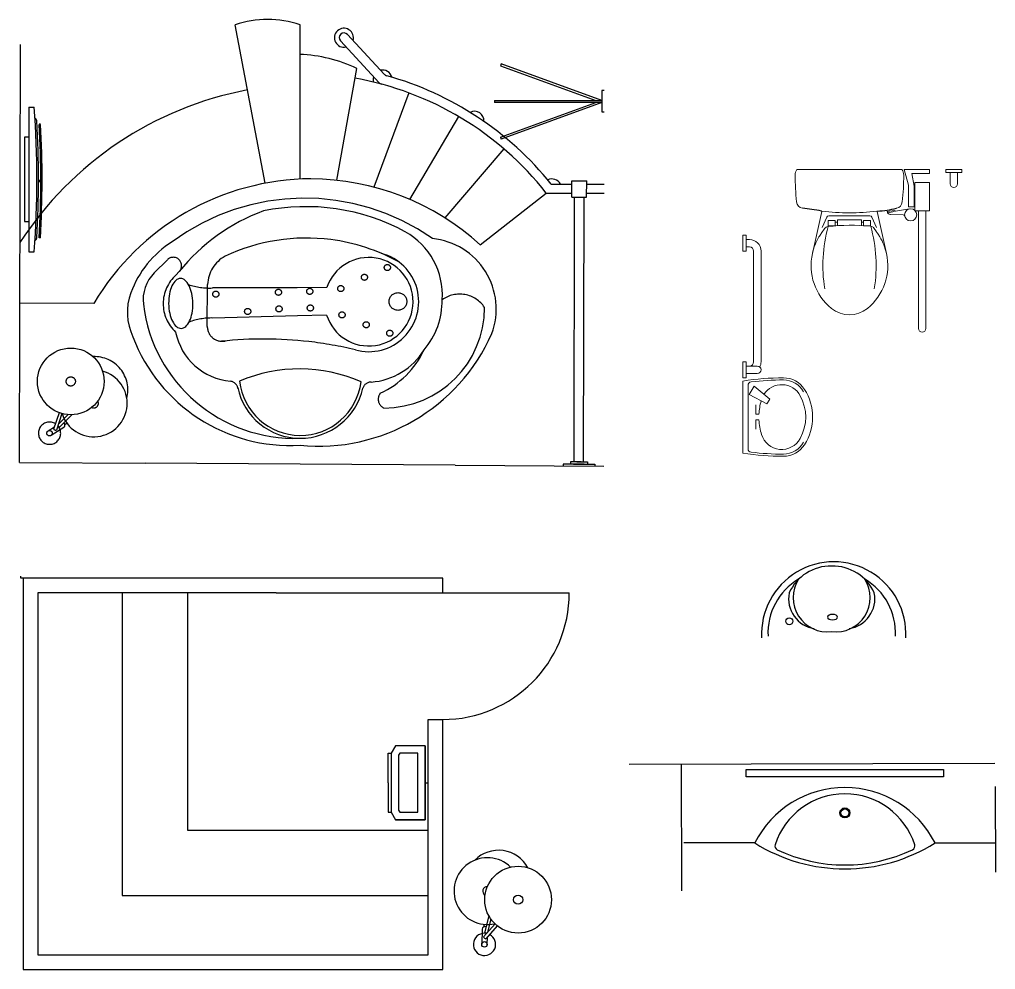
# Model space of a CAD drawing. Header units: millimetres. Extents: x -4763 to 645, y -25 to 217.
# Drawn here: x -50.012 to -45.385, y 12.574 to 17.077 of the extents above; entities that cross this region are included whole.
import ezdxf

# ---------------------------------------------------------------- set-up
doc = ezdxf.new("R2010")
doc.units = ezdxf.units.MM
doc.header["$LTSCALE"] = 0.5
doc.linetypes.add('ACAD_ISO10W100', pattern=[18.5, 12, -3, 0.5, -3])
doc.linetypes.add('DASHED', pattern=[15, 12, -3])
doc.layers.add('A740G3', color=3, linetype='Continuous', lineweight=0)
doc.layers.add('MEBEL', color=7, linetype='DASHED')

# ---------------------------------------------------------------- blocks, each defined once
blk = doc.blocks.new('*B226')
for centre, radius, start, end in [((-139.8511, -3304.8492), 3149.176, 80.63765, 82.2959833), ((618.7841, 239.5187), 437.5729, 272.5377611, 284.5450306)]:
    blk.add_arc(centre, radius, start, end)
at = {"layer": 'A740G3', "color": 0, "linetype": 'ByBlock'}
for p, q in [((258.11, 0), (752.52, 0)), ((258.11, 0), (752.52, 0)), ((410.99, 0), (599.64, 0)), ((410.99, 0), (599.64, 0)), ((962.505, 0), (1037.495, 0)), ((962.505, 0), (962.505, -15)), ((962.505, 0), (1037.495, 0)), ((962.505, -15), (962.505, 0)), ((1037.495, 0), (962.505, 0)), ((962.505, 0), (962.505, -15)), ((962.505, -15), (962.505, 0)), ((1037.495, 0), (962.505, 0)), ((885.09, 0), (764.78, 0)), ((764.78, 0), (784.54, -75.11)), ((885.09, 0), (764.78, 0)), ((764.78, 0), (784.54, -75.11)), ((800.36, -19.76), (885.09, -19.76)), ((812.22, -79.06), (800.36, -19.76)), ((800.36, -19.76), (885.09, -19.76)), ((812.22, -79.06), (800.36, -19.76)), ((885.09, -19.76), (885.09, 0)), ((885.09, -19.76), (885.09, 0)), ((982.505, -15), (962.505, -15)), ((962.505, -15), (982.505, -15)), ((962.505, -15), (1037.495, -15)), ((1037.495, -15), (962.505, -15)), ((982.505, -15), (982.505, -68.55)), ((982.505, -15), (982.505, -68.55)), ((1017.495, -15), (1017.495, -68.55)), ((1037.495, -15), (1017.495, -15)), ((1017.495, -15), (1017.495, -68.55)), ((1017.495, -15), (1037.495, -15)), ((1037.495, 0), (1037.495, -15)), ((1037.495, -15), (1037.495, 0)), ((1037.495, -15), (1037.495, 0)), ((1037.495, 0), (1037.495, -15)), ((784.54, -75.11), (784.54, -177.89)), ((784.54, -75.11), (784.54, -177.89)), ((812.22, -177.89), (812.22, -79.06)), ((812.22, -177.89), (812.22, -79.06)), ((814.91, -61.66), (885.09, -61.66)), ((814.91, -197.13), (814.91, -61.66)), ((814.91, -197.13), (814.91, -61.66)), ((814.91, -61.66), (885.09, -61.66)), ((885.09, -61.66), (885.09, -197.13)), ((885.09, -61.66), (885.09, -197.13)), ((812.22, -177.89), (784.54, -177.89)), ((812.22, -177.89), (784.54, -177.89)), ((329.62, -398.57), (374.1775, -200.0479)), ((398.13, -226.89), (375.85, -275.68)), ((504.94, -221.04), (407.23, -221.04)), ((504.94, -221.04), (602.65, -221.04)), ((611.74, -226.89), (634.02, -275.68)), ((681.01, -398.57), (636.45, -200.05)), ((681.01, -398.57), (636.45, -200.05)), ((718.9, -194.58), (684.27, -200.3)), ((760.06, -215.68), (699.19, -214.58)), ((790.54, -186.92), (722.97, -198.09)), ((885.09, -197.13), (814.91, -197.13)), ((885.09, -197.13), (814.91, -197.13)), ((832.5, -197.13), (832.5, -754.5)), ((832.5, -197.13), (832.5, -754.5)), ((867.5, -197.13), (867.5, -754.5)), ((867.5, -197.13), (867.5, -754.5)), ((405.15, -242.39), (405.15, -268.09)), ((438.15, -242.39), (405.15, -242.39)), ((405.15, -268.09), (438.15, -268.09)), ((438.15, -268.09), (438.15, -242.39)), ((448.15, -250.08), (438.15, -250.08)), ((438.15, -250.08), (438.15, -268.09)), ((561.73, -238.86), (448.15, -238.86)), ((448.15, -238.86), (448.15, -267.32)), ((448.15, -250.08), (448.15, -267.32)), ((561.73, -265.88), (561.73, -238.86)), ((561.73, -265.88), (561.73, -266.3)), ((572.48, -250.08), (562.48, -250.08)), ((562.48, -250.08), (562.48, -267.32)), ((572.48, -268.09), (572.48, -242.39)), ((572.48, -242.39), (605.48, -242.39)), ((572.48, -250.08), (572.48, -268.09)), ((605.48, -268.09), (572.48, -268.09)), ((605.48, -242.39), (605.48, -268.09)), ((633.81, -295.47), (619.47, -276.27)), ((0, -312.5), (15, -312.5)), ((0, -312.5), (15, -312.5)), ((0, -387.5), (0, -312.5)), ((0, -387.5), (0, -312.5)), ((15, -312.5), (15, -332.5)), ((15, -312.5), (15, -387.5)), ((388.92, -279.44), (371.81, -303.4)), ((15, -332.5), (31.05, -332.5)), ((15, -332.5), (31.05, -332.5)), ((15, -367.5), (15, -387.5)), ((15, -367.5), (31.05, -367.5)), ((15, -367.5), (31.05, -367.5)), ((15, -387.5), (0, -387.5)), ((15, -387.5), (0, -387.5)), ((51.05, -650), (51.05, -387.5)), ((51.05, -650), (51.05, -387.5)), ((86.05, -650), (86.05, -387.5)), ((86.05, -650), (86.05, -387.5)), ((51.05, -650), (51.05, -912.5)), ((51.05, -650), (51.05, -912.5)), ((86.05, -650), (86.05, -912.5)), ((86.05, -650), (86.05, -912.5)), ((0, -912.5), (0, -987.5)), ((0, -912.5), (15, -912.5)), ((0, -987.5), (0, -912.5)), ((15, -912.5), (0, -912.5)), ((0, -912.5), (15, -912.5)), ((0, -912.5), (0, -987.5)), ((15, -912.5), (0, -912.5)), ((0, -987.5), (0, -912.5)), ((15, -987.5), (15, -912.5)), ((15, -912.5), (15, -932.5)), ((15, -912.5), (15, -987.5)), ((15, -987.5), (15, -912.5)), ((15, -932.5), (68.55, -932.5)), ((15, -932.5), (68.55, -932.5)), ((15, -967.5), (68.55, -967.5)), ((15, -967.5), (68.55, -967.5)), ((15, -967.5), (15, -987.5)), ((0, -987.5), (15, -987.5)), ((15, -987.5), (0, -987.5)), ((0, -987.5), (15, -987.5)), ((15, -987.5), (0, -987.5)), ((0.46, -1345.14), (0.46, -1003.36)), ((0.46, -1345.14), (0.46, -1003.36)), ((0.46, -1345.14), (0.46, -1003.36)), ((0.46, -1345.14), (0.46, -1003.36)), ((24.65, -1324.78), (24.65, -1023.72)), ((53.73, -1028.2), (30.47, -1067.37)), ((127.16, -1089.4), (53.73, -1028.2)), ((30.47, -1067.37), (113.7, -1111.43)), ((113.7, -1111.43), (127.16, -1089.4)), ((60.83, -1161.28), (60.83, -1116.17)), ((60.83, -1161.28), (76.29, -1161.28)), ((60.83, -1187.21), (76.29, -1187.21)), ((60.83, -1187.21), (60.83, -1232.32))]:
    blk.add_line(p, q, dxfattribs=at)
blk.add_circle((795.5912, -215.3861), 28.6366, dxfattribs=at)
for centre, radius, start, end in [((258.1117, -1.9967), 2, 90, 143.1019056), ((258.1117, -1.9967), 2, 90, 143.1019056), ((752.5186, -1.9967), 2, 36.9003167, 90), ((752.5186, -1.9967), 2, 36.9003167, 90), ((291.22, -26.8544), 43.4013, 143.1007917, 181.0191778), ((291.22, -26.8544), 43.4013, 143.1007917, 181.0191778), ((1397.8338, -27.6271), 1150.0082, 180, 186.3309472), ((1397.8338, -27.6271), 1150.0082, 180, 186.3309472), ((719.4103, -26.8544), 43.4013, 358.9808278, 36.8992056), ((719.4103, -26.8544), 43.4013, 358.9808278, 36.8992056), ((-387.2366, -27.6253), 1150.0413, 353.6509083, 359.9999472), ((-387.2366, -27.6253), 1150.0413, 353.6509083, 359.9999472), ((1000.0003, -68.5504), 17.5, 180, 0), ((1000.0003, -68.5504), 17.5, 180, 0), ((288.6321, -150.6899), 34.0006, 186.3308583, 259.2903806), ((288.6321, -150.6899), 34.0006, 186.3308583, 259.2903806), ((722.4376, -151.0969), 33.519, 280.7270528, 353.6508278), ((722.4376, -151.0969), 33.519, 280.7270528, 353.6508278), ((372.2279, -199.6103), 2.0001, 347.3477944, 83.6429139), ((372.2279, -199.6103), 2.0001, 347.3477944, 83.6429139), ((505.3138, 795.0323), 1001.4283, 262.514625, 277.4158444), ((407.2268, -231.0391), 10, 90, 155.4622694), ((602.6491, -231.0391), 10, 24.5377278, 90), ((638.4024, -199.6103), 2.0001, 96.3569806, 192.6522333), ((638.4024, -199.6103), 2.0001, 96.3569806, 192.6522333), ((701.3356, -197.4081), 17.3046, 189.6304694, 262.8819556), ((694.6386, -152.7074), 51.529, 262.4926444, 296.2799833), ((721.9987, -195.1084), 3.1384, 170.2793917, 288.1043833), ((760.7111, -222.6926), 7.0441, 10.5542694, 95.2807556), ((1079.4036, -456.9541), 700.0135, 164.6365917, 188.9577861), ((404.8102, -291.5887), 20.0004, 96.9358083, 142.5800139), ((514.2009, -1190.8316), 925.8724, 84.3005278, 96.9358056), ((604.1636, -289.4377), 20.0004, 37.7817167, 84.3005222), ((-68.2196, -457.0094), 700.0135, 351.0467944, 15.5335556), ((585.7806, -456.068), 262.5317, 148.9076889, 167.2704056), ((746.3396, -552.8944), 450.0272, 146.3298667, 148.9076528), ((745.2635, -230.3897), 129.0619, 210.2836583, 213.8428806), ((264.2909, -552.8942), 450.0269, 31.0923417, 33.8428667), ((424.8497, -456.068), 262.5317, 12.7295917, 31.0923083), ((31.0483, -387.4973), 55, 0, 90), ((31.0483, -387.4973), 55, 0, 90), ((31.0483, -387.4973), 20, 0, 90), ((31.0483, -387.4973), 20, 0, 90), ((585.7806, -456.068), 262.5317, 167.2704056, 230.8792028), ((585.7806, -456.068), 262.5317, 167.2704056, 230.8792028), ((424.8497, -456.068), 262.5317, 309.1208028, 12.7295917), ((424.8497, -456.068), 262.5317, 309.1208028, 12.7295917), ((505.3151, -555.0075), 135.0025, 230.8791361, 309.1208583), ((505.3151, -555.0075), 135.0025, 230.8791361, 309.1208583), ((850.0005, -754.4973), 17.5, 180, 0), ((850.0005, -754.4973), 17.5, 180, 0), ((31.0483, -912.4973), 20, 270, 0), ((31.0483, -912.4973), 20, 270, 0), ((31.0483, -912.4973), 55, 333.5284806, 0), ((31.0483, -912.4973), 55, 333.5284806, 0), ((68.5484, -949.9973), 17.5, 270, 90), ((68.5484, -949.9973), 17.5, 270, 90), ((192.5892, -2216.5243), 1228.281, 89.9984028, 98.9990639), ((192.5892, -2216.5243), 1228.281, 89.9984028, 98.9990639), ((192.5892, -2216.5243), 1228.281, 89.9984028, 98.9990639), ((192.5892, -2216.5243), 1228.281, 89.9984028, 98.9990639), ((40.6502, -1023.7169), 16, 97.0115694, 180.0000056), ((192.599, -2259.1784), 1260.7704, 89.9988917, 97.0115667), ((192.6235, -1106.2869), 107.879, 28.2098333, 90), ((192.6236, -1106.2868), 118.0435, 32.4637222, 90), ((192.6236, -1106.2868), 118.0435, 32.4637222, 90), ((192.6236, -1106.2868), 118.0435, 32.4637222, 90), ((192.6236, -1106.2868), 118.0435, 32.4637222, 90), ((184.1795, -1120.7308), 100, 28.5449806, 147.3360056), ((85.7954, -1174.2492), 244.6577, 327.5361722, 32.4638306), ((85.7954, -1174.2492), 244.6577, 327.5361722, 32.4638306), ((85.7954, -1174.2492), 244.6577, 327.5361722, 32.4638306), ((85.7954, -1174.2492), 244.6577, 327.5361722, 32.4638306), ((354.9902, -1174.2492), 278.9986, 163.9710306, 177.3365167), ((85.7952, -1174.2492), 211.9986, 331.4550222, 28.5449806), ((354.9902, -1174.2492), 278.9986, 182.6634917, 197.3968083), ((184.1795, -1227.7675), 100, 197.3968083, 331.4550222), ((192.6235, -1242.2115), 107.879, 270, 331.7901667), ((40.6502, -1324.7814), 16, 180.0000056, 262.9884333), ((192.599, -89.32), 1260.7704, 262.9873194, 270), ((192.6236, -1242.2116), 118.0435, 269.9999611, 327.5362361), ((192.6236, -1242.2116), 118.0435, 269.9999611, 327.5362361), ((192.6236, -1242.2116), 118.0435, 269.9999611, 327.5362361), ((192.6236, -1242.2116), 118.0435, 269.9999611, 327.5362361), ((192.5892, -131.9741), 1228.281, 260.9993417, 270), ((192.5892, -131.9741), 1228.281, 260.9993417, 270), ((192.5892, -131.9741), 1228.281, 260.9993417, 270), ((192.5892, -131.9741), 1228.281, 260.9993417, 270)]:
    blk.add_arc(centre, radius, start, end, dxfattribs=at)
blk = doc.blocks.new('PLUMBING0075')
at = {"color": 0, "linetype": 'ByBlock'}
blk.add_blockref('*B226', (0, 0), dxfattribs=at)

msp = doc.modelspace()

# ---------------------------------------------------------------- linework, layer by layer
at = {"layer": 'MEBEL', "color": 7, "linetype": 'Continuous'}
for p, q in [((-48.84779, 16.30101), (-48.98995, 17.05176)), ((-48.68242, 16.3206), (-48.68242, 17.05176)), ((-48.28377, 16.81831), (-48.45766, 17.00611)), ((-48.30724, 16.77742), (-48.49068, 16.97554)), ((-48.50733, 16.31497), (-48.41242, 16.84485)), ((-47.72794, 16.86714), (-47.73136, 16.85774)), ((-48.1672, 16.72951), (-48.33255, 16.28276)), ((-47.76032, 16.6936), (-47.76032, 16.6836)), ((-48.16108, 16.22374), (-47.92983, 16.61686)), ((-47.73136, 16.51946), (-47.72794, 16.51006)), ((-47.71604, 16.46413), (-47.99648, 16.13717)), ((-47.49133, 16.29671), (-47.39321, 16.29671)), ((-47.39331, 16.23457), (-47.3932, 16.31171)), ((-47.3932, 16.31171), (-47.3232, 16.31171)), ((-47.32331, 16.23457), (-47.3232, 16.31171)), ((-47.32321, 16.29671), (-47.24053, 16.29671)), ((-47.82776, 16.00901), (-47.51528, 16.25455)), ((-47.51528, 16.25455), (-47.39328, 16.25455)), ((-47.32328, 16.25455), (-47.24059, 16.25455)), ((-47.39331, 16.23457), (-47.32331, 16.23457)), ((-47.3826, 14.9801), (-47.38085, 16.23457)), ((-47.3376, 14.9801), (-47.33585, 16.23457)), ((-49.65994, 15.73125), (-50.01075, 15.73201)), ((-47.43509, 14.9701), (-47.43515, 14.96076)), ((-47.33509, 14.9701), (-47.43509, 14.9701)), ((-47.35009, 14.9801), (-47.40009, 14.9801)), ((-47.40009, 14.9801), (-47.40009, 14.9701)), ((-47.38509, 14.9701), (-47.38509, 14.9701)), ((-47.38509, 14.9701), (-47.28509, 14.9701)), ((-47.37009, 14.9801), (-47.37009, 14.9801)), ((-47.37009, 14.9801), (-47.32009, 14.9801)), ((-47.35009, 14.9801), (-47.35009, 14.9801)), ((-47.33509, 14.9701), (-47.33509, 14.9701)), ((-47.32009, 14.9801), (-47.32009, 14.9701)), ((-47.28509, 14.9701), (-47.28502, 14.96076)), ((-50.00559, 14.4292), (-50.00559, 14.4392)), ((-49.99559, 14.4292), (-50.00559, 14.4292)), ((-48.00559, 14.4292), (-49.99559, 14.4292)), ((-49.99559, 14.4292), (-49.99559, 12.5742)), ((-48.00559, 14.3592), (-48.00559, 14.4292)), ((-48.79559, 14.3592), (-49.92559, 14.3592)), ((-49.92559, 14.3592), (-49.92559, 12.6442)), ((-49.52559, 14.3592), (-49.52559, 12.9242)), ((-49.21559, 14.3592), (-49.21559, 13.2342)), ((-48.79559, 14.3592), (-48.00559, 14.3592)), ((-48.00559, 14.3592), (-47.40559, 14.3592)), ((-48.07559, 12.6442), (-48.07559, 13.7592)), ((-48.07559, 13.7592), (-48.00559, 13.7592)), ((-48.00559, 12.5742), (-48.00559, 13.7592)), ((-48.22959, 13.6342), (-48.25059, 13.5992)), ((-48.08959, 13.6342), (-48.22959, 13.6342)), ((-48.08959, 13.6342), (-48.22959, 13.6342)), ((-48.08959, 13.2842), (-48.08959, 13.6342)), ((-48.08959, 13.6342), (-48.08959, 13.2842)), ((-48.26459, 13.4592), (-48.26459, 13.5992)), ((-48.26459, 13.5992), (-48.25059, 13.5992)), ((-48.25059, 13.5992), (-48.25059, 13.3192)), ((-48.20978, 13.5992), (-48.21559, 13.58951)), ((-48.21559, 13.58951), (-48.21559, 13.3289)), ((-48.12459, 13.5992), (-48.20978, 13.5992)), ((-48.12459, 13.3192), (-48.12459, 13.5992)), ((-48.26459, 13.4592), (-48.26459, 13.3192)), ((-48.08959, 13.4592), (-48.07559, 13.4592)), ((-48.21559, 13.3289), (-48.20978, 13.3192)), ((-48.26459, 13.3192), (-48.25059, 13.3192)), ((-48.25059, 13.3192), (-48.22959, 13.2842)), ((-48.22959, 13.2842), (-48.08959, 13.2842)), ((-48.08959, 13.2842), (-48.22959, 13.2842)), ((-48.20978, 13.3192), (-48.12459, 13.3192)), ((-49.21559, 13.2342), (-48.07559, 13.2342)), ((-49.52559, 12.9242), (-48.07559, 12.9242)), ((-47.78727, 12.82891, -0.10002), (-47.80784, 12.74855, -0.02205)), ((-47.75791, 12.79067, -0.08531), (-47.81215, 12.7287)), ((-47.81013, 12.78817, -0.0716), (-47.81083, 12.77632, -0.05828)), ((-47.74738, 12.78145, -0.08531), (-47.80161, 12.71948)), ((-47.77699, 12.81261, -0.08758), (-47.79282, 12.75078, -0.02759)), ((-47.81851, 12.76489), (-47.82091, 12.69353)), ((-47.79716, 12.74582, -0.02205), (-47.80784, 12.74855, -0.02205)), ((-47.79493, 12.69265), (-47.79372, 12.72849)), ((-49.92559, 12.6442), (-48.07559, 12.6442)), ((-49.99559, 12.5742), (-48.00559, 12.5742))]:
    msp.add_line(p, q, dxfattribs=at)
at = {"layer": 'MEBEL', "linetype": 'Continuous'}
for p, q in [((-50.01239, 14.97753), (-50.0081, 16.95893)), ((-50.01239, 14.97753), (-49.4174, 14.97362)), ((-47.94743, 14.96396), (-49.4174, 14.97362)), ((-47.94743, 14.96396), (-47.24245, 14.95933)), ((-45.38732, 13.55092), (-47.12231, 13.54588)), ((-46.87256, 12.94626), (-46.8733, 13.5466))]:
    msp.add_line(p, q, dxfattribs=at)
at = {"layer": 'MEBEL', "color": 7}
for p, q in [((-47.73136, 16.85774), (-47.28038, 16.6936)), ((-47.25202, 16.69392), (-47.72794, 16.86714)), ((-47.23996, 16.74004), (-47.25202, 16.74004)), ((-47.25202, 16.74004), (-47.25202, 16.64004)), ((-49.96806, 16.66166, -0.70922), (-49.96806, 15.97666, -0.70922)), ((-49.96806, 16.66166, -0.70922), (-49.94242, 16.66166, -0.70922)), ((-47.76032, 16.6936), (-47.25202, 16.6936)), ((-47.25202, 16.6836), (-47.76032, 16.6836)), ((-47.73136, 16.51946), (-47.28038, 16.6836)), ((-47.25202, 16.68328), (-47.72794, 16.51006)), ((-47.25202, 16.64004), (-47.23996, 16.64004)), ((-49.91265, 16.58023, -1.53573), (-49.91866, 16.58023, -1.53573)), ((-49.98954, 16.51916, -0.89045), (-49.98954, 16.11916, 0.89045)), ((-49.96806, 16.51916, -0.89045), (-49.98954, 16.51916, -0.89045)), ((-49.91126, 16.30822, -0.69929), (-49.92243, 16.30822, -0.69929)), ((-49.91125, 16.31422, -0.69929), (-49.92242, 16.31422, -0.69929)), ((-49.98954, 16.11916, 0.89045), (-49.96806, 16.11916, -0.70922)), ((-49.91356, 16.0426, -0.69929), (-49.91957, 16.0426, -0.69929)), ((-49.96806, 15.97666, -0.70922), (-49.94242, 15.97666, -0.70922)), ((-49.82502, 15.21344, -0.08531), (-49.85051, 15.13513)), ((-49.81171, 15.20911, -0.08531), (-49.8372, 15.1308)), ((-49.78309, 15.20395, -0.08758), (-49.82811, 15.15871, -0.02759)), ((-49.76383, 15.20345, -0.10002), (-49.82234, 15.14466, -0.02205)), ((-49.87698, 15.12715), (-49.8468, 15.14652)), ((-49.80284, 15.14385), (-49.86293, 15.10527)), ((-49.83016, 15.15243, -0.02205), (-49.82234, 15.14466, -0.02205)), ((-49.78713, 15.16296, -0.0716), (-49.79696, 15.1563, -0.05828))]:
    msp.add_line(p, q, dxfattribs=at)
at = {"layer": 'MEBEL', "color": 7, "linetype": 'ACAD_ISO10W100'}
for p, q in [((-49.3115, 15.93833), (-49.37366, 15.87617)), ((-49.27069, 15.86592), (-49.25523, 15.88261)), ((-49.122, 15.62236), (-49.12078, 15.82159)), ((-48.6956, 15.80584), (-49.09736, 15.8045)), ((-48.55534, 15.80631), (-48.6956, 15.80584)), ((-48.69371, 15.67219), (-49.09536, 15.66221)), ((-48.55632, 15.6756), (-48.69371, 15.67219))]:
    msp.add_line(p, q, dxfattribs=at)
at = {"layer": 'MEBEL', "color": 7, "linetype": 'Continuous', "ltscale": 0.7}
for p, q in [((-46.56695, 13.48681), (-46.56695, 13.52242)), ((-46.56695, 13.52242), (-45.63086, 13.52242)), ((-45.63086, 13.52242), (-45.63086, 13.48681)), ((-45.63086, 13.48681), (-46.56695, 13.48681)), ((-46.52631, 13.17379), (-46.86185, 13.17379)), ((-45.67131, 13.17379), (-45.38558, 13.17379))]:
    msp.add_line(p, q, dxfattribs=at)
at = {"layer": 'MEBEL', "color": 5, "linetype": 'Continuous'}
msp.add_line((-45.38681, 13.44092), (-45.38494, 13.03578), dxfattribs=at)
at = {"layer": 'MEBEL', "color": 7, "linetype": 'ACAD_ISO10W100'}
for centre, radius in [((-48.26828, 15.90144), 0.01455), ((-48.37719, 15.85526), 0.01455), ((-49.0816, 15.77558), 0.01455), ((-48.78473, 15.78416), 0.01455), ((-48.63629, 15.78845), 0.01455), ((-48.48922, 15.80183), 0.01455), ((-48.21801, 15.74044), 0.04199), ((-48.9306, 15.69327), 0.01455), ((-48.78195, 15.70544), 0.01455), ((-48.63351, 15.70973), 0.01455), ((-48.48329, 15.67696), 0.01455), ((-48.36837, 15.63009), 0.01455), ((-48.25697, 15.59028), 0.01455)]:
    msp.add_circle(centre, radius, dxfattribs=at)
at = {"layer": 'MEBEL', "color": 7}
for centre, radius in [((-49.76942, 15.36165, -0.24913), 0.1583), ((-49.76942, 15.36165, -0.24913), 0.02189), ((-49.86995, 15.11621), 0.013)]:
    msp.add_circle(centre, radius, dxfattribs=at)
at = {"layer": 'MEBEL', "color": 7, "linetype": 'Continuous', "ltscale": 100}
msp.add_circle((-46.36254, 14.22458), 0.01605, dxfattribs=at)
at = {"layer": 'MEBEL', "color": 7, "linetype": 'Continuous', "ltscale": 0.7}
for radius in [0.02375, 0.019]:
    msp.add_circle((-46.09881, 13.31629), radius, dxfattribs=at)
at = {"layer": 'MEBEL', "color": 7, "linetype": 'Continuous'}
for centre, radius in [((-47.64849, 12.90506, -0.24913), 0.1583), ((-47.64849, 12.90506, -0.24913), 0.02189), ((-47.80792, 12.69309), 0.013)]:
    msp.add_circle(centre, radius, dxfattribs=at)
for centre, radius, start, end in [((-48.83618, 16.59653), 0.48049, 71.33633, 108.66367), ((-48.47417, 16.99082), 0.045, 342.79798, 282.79798), ((-48.47417, 16.99082), 0.0225, 42.79798, 222.79798), ((-48.71103, 16.21813), 0.69422, 64.52335, 87.74706), ((-48.68242, 15.33746), 1.48434, 38.15872, 79.84483), ((-48.29073, 16.79271), 0.045, 162.79798, 195.97536), ((-48.29073, 16.79271), 0.045, 14.05268, 102.79798), ((-48.26396, 16.83666), 0.027, 222.79798, 254.25784), ((-48.68357, 15.33621), 1.53101, 38.85587, 74.37818), ((-48.29073, 16.79271), 0.0225, 222.79798, 254.77108), ((-48.29073, 16.79271), 0.045, 313.89561, 314.04749), ((-47.85524, 16.59697), 0.045, 355.94326, 117.37238), ((-48.62378, 15.118), 1.20404, 90.32796, 149.38067), ((-48.63757, 15.118), 1.20404, 47.73356, 89.67204), ((-47.48771, 16.27632), 0.045, 26.94271, 116.33587), ((-49.03469, 15.61827), 0.47828, 122.111, 160.0153), ((-48.08812, 15.70407), 0.33608, 339.79931, 84.2274), ((-49.24638, 15.74889), 0.18, 135, 186.96989), ((-49.23723, 15.68809), 0.26409, 159.23169, 205.8911), ((-48.7073, 15.8148), 0.72309, 186.96989, 271.97245), ((-48.28455, 15.71244), 0.47698, 270, 0), ((-48.72767, 15.85684), 0.79933, 200.81712, 273.24553), ((-48.5945, 15.95413), 0.89965, 264.39172, 335.98658), ((-46.15183, 14.16425), 0.34223, 356.98452, 183.01548), ((-46.16605, 14.27009), 0.2163, 88.76177, 155.80138), ((-46.1567, 14.27009), 0.2163, 24.19862, 91.23823), ((-46.17092, 14.17053), 0.29292, 120.24069, 183.06894), ((-46.15183, 14.17053), 0.29292, 356.93106, 59.75931), ((-48.00559, 14.3592), 0.6, 270, 0), ((-46.22273, 14.33164), 0.1432, 169.0865, 261.47487), ((-46.10002, 14.33164), 0.1432, 278.52513, 10.9135), ((-47.79389, 12.94563, -0.24913), 0.1583, 45.93302, 282.88696), ((-47.74114, 12.98085, -0.24913), 0.1583, 28.50026, 135.28769), ((-47.79389, 12.94563, -0.24913), 0.02189, 90.1426, 238.67738), ((-47.80552, 12.76445), 0.013, 68.14533, 178.07235), ((-47.80792, 12.69309), 0.05277, 79.11394, 62.65398), ((-47.79714, 12.73522), 0.01636, 203.48164, 254.1353)]:
    msp.add_arc(centre, radius, start, end, dxfattribs=at)
at = {"layer": 'MEBEL', "color": 251, "linetype": 'Continuous'}
msp.add_arc((-48.62378, 15.118), 1.65404, 100.72221, 146.94629, dxfattribs=at)
at = {"layer": 'MEBEL', "color": 7}
for centre, radius, start, end in [((-54.68123, 16.31916, -0.70922), 4.75117, 355.86611, 4.13389), ((-49.94329, 16.59624, -0.69929), 0.01254, 359.30078, 69.24915), ((-54.53177, 16.31916, -0.69929), 4.60935, 356.55567, 3.44433), ((-54.5146, 16.31916, -0.69929), 4.60335, 356.55567, 3.25114), ((-54.5146, 16.31916, -0.69929), 4.60935, 356.56016, 3.2469), ((-49.94329, 16.04209, -0.69929), 0.01254, 290.75085, 0.69922), ((-49.65689, 15.32084, -0.24913), 0.1583, 345.49017, 92.27761), ((-49.66016, 15.25749, -0.24913), 0.1583, 197.8909, 74.84484), ((-49.66016, 15.25749, -0.24913), 0.02189, 242.10048, 30.63527), ((-49.86995, 15.11621), 0.05277, 58.12389, 41.66392), ((-49.83928, 15.14703), 0.01636, 226.64257, 277.29623), ((-49.80987, 15.15479), 0.013, 302.70551, 52.63254)]:
    msp.add_arc(centre, radius, start, end, dxfattribs=at)
at = {"layer": 'MEBEL', "color": 7, "linetype": 'ACAD_ISO10W100'}
for centre, radius, start, end in [((-48.66118, 15.1754), 1.05506, 54.88649, 126.51158), ((-48.54347, 15.31295), 0.91165, 110.02246, 141.32809), ((-48.65453, 15.19693), 0.99314, 61.68779, 101.68112), ((-48.35149, 15.77112), 0.34396, 356.25988, 60.76588), ((-48.65219, 15.13185), 0.90922, 82.69372, 115.11485), ((-48.65219, 15.13185), 0.90922, 61.13476, 82.69372), ((-48.35645, 15.73947), 0.23683, 254.42694, 75.2934), ((-49.2835, 15.91033), 0.0396, 315.55773, 135), ((-48.95964, 15.81416), 0.16131, 119.10068, 177.36056), ((-48.35645, 15.73947), 0.20983, 197.71955, 161.42448), ((-49.14924, 15.73014), 0.18216, 131.813, 227.48791), ((-49.112, 16.10981), 0.30565, 251.09043, 272.74482), ((-48.3638, 15.74368), 0.35557, 319.2717, 0.80693), ((-47.92541, 15.63367), 0.14175, 33.76038, 125.76766), ((-49.10139, 15.35662), 0.30565, 88.86904, 110.52343), ((-48.98629, 15.6532), 0.29173, 191.33445, 265.08085), ((-49.05172, 15.62222), 0.07028, 179.88596, 283.69444), ((-48.85466, 13.69807), 1.86463, 83.40584, 96.14228), ((-48.85466, 13.69807), 1.86463, 76.52069, 83.40584), ((-48.3681, 15.67784), 0.32024, 274.19862, 328.74288), ((-48.47362, 15.68673), 0.41772, 294.30344, 335.22464), ((-48.68522, 14.69265), 0.728, 66.34685, 112.95406), ((-49.01844, 15.32092), 0.04223, 9.00115, 80.27453), ((-48.68093, 15.39568), 0.30355, 192.00487, 347.43383), ((-48.68093, 15.39568), 0.29005, 186.46708, 352.83383), ((-48.34527, 15.31715), 0.04131, 89.1519, 162.40871), ((-48.26538, 15.27748), 0.04619, 141.83437, 245.48208)]:
    msp.add_arc(centre, radius, start, end, dxfattribs=at)
at = {"layer": 'MEBEL', "color": 7, "linetype": 'Continuous', "ltscale": 100}
for centre, start, end in [((-46.18239, 14.33621), 147.29191, 277.46602), ((-46.14036, 14.33621), 262.53398, 32.70809)]:
    msp.add_arc(centre, 0.1617, start, end, dxfattribs=at)
at = {"layer": 'MEBEL', "color": 7, "linetype": 'Continuous', "ltscale": 0.7}
for centre, radius, start, end in [((-46.09881, 12.95794), 0.4789, 26.79017, 153.20983), ((-46.09881, 13.05886), 0.34768, 17.76696, 162.23304), ((-46.09881, 13.85592), 0.80502, 237.92402, 302.07598), ((-46.41182, 13.15916), 0.019, 162.23304, 244.58944), ((-46.09881, 13.81803), 0.74844, 244.58944, 295.41056), ((-45.78581, 13.15916), 0.019, 295.41056, 17.76696)]:
    msp.add_arc(centre, radius, start, end, dxfattribs=at)
at = {"layer": 'MEBEL', "color": 7, "linetype": 'ACAD_ISO10W100', "extrusion": (0, 0, -1)}
msp.add_ellipse((-49.24776, 15.73123), major_axis=(-0.00167, 0.11832), ratio=0.4861688, dxfattribs=at)
at = {"layer": 'MEBEL', "color": 7, "linetype": 'Continuous', "ltscale": 100, "extrusion": (0, 0, -1)}
msp.add_ellipse((-46.1572, 14.24442), major_axis=(0.02383, 0), ratio=0.5320401, dxfattribs=at)

# ---------------------------------------------------------------- block references
at = {"xscale": 0.001, "yscale": 0.001, "zscale": 0.001}
msp.add_blockref('PLUMBING0075', (-46.58268, 16.36691), dxfattribs=at)

doc.saveas('drawing.dxf')
